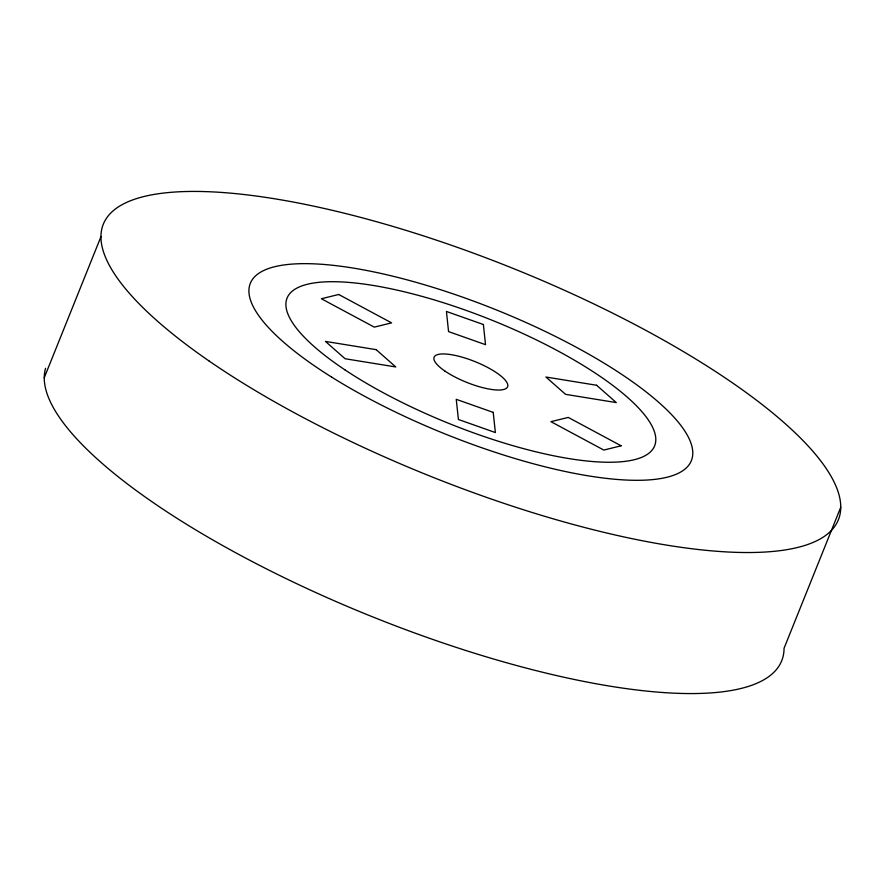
<?xml version="1.0" encoding="UTF-8"?>
<svg xmlns="http://www.w3.org/2000/svg" width="885" height="885" viewBox="0 0 885 885"><rect width="100%" height="100%" fill="white"/><g stroke="black" fill="none" stroke-linecap="round" stroke-linejoin="round"><path stroke-width="1.33" d="M44.25 377.751L100.945 236.715M840.75 507.249L784.055 648.285A396.126 111.842 21.9 0 1 398.305 626.89A396.126 111.842 21.9 0 1 45.566 368.304M621.115 445.797L603.813 450.067L550.935 421.669L568.258 417.421L621.115 445.797M338.712 294.484L321.388 298.743L374.278 327.129L391.59 322.881L338.712 294.484M596.623 385.263L545.923 377.021L565.559 394.345L616.281 402.587L596.623 385.263M376.147 349.641L325.437 341.411L345.084 358.735L395.794 366.965L376.147 349.641M483.398 324.529L446.427 311.454L448.562 331.598L485.522 344.674L483.398 324.529M493.21 412.388L456.251 399.323L458.419 419.49L495.379 432.555L493.21 412.388M344.896 369.83A198.063 55.921 21.9 0 0 651.117 451.217A198.063 55.921 21.9 0 0 416.525 294.893A198.063 55.921 21.9 0 0 344.896 369.83M331.742 377.165A237.678 67.105 21.9 0 0 690.167 463.098A237.678 67.105 21.9 0 0 390.639 275.677A237.678 67.105 21.9 0 0 331.742 377.165M208.948 360.903A396.126 111.842 21.9 0 0 828.017 533.589A396.126 111.842 21.9 0 0 375.583 221.449A396.126 111.842 21.9 0 0 208.948 360.903M444.657 370.87A39.615 11.184 21.9 0 0 506.563 388.139A39.615 11.184 21.9 0 0 461.317 356.932A39.615 11.184 21.9 0 0 444.657 370.87"/></g></svg>
